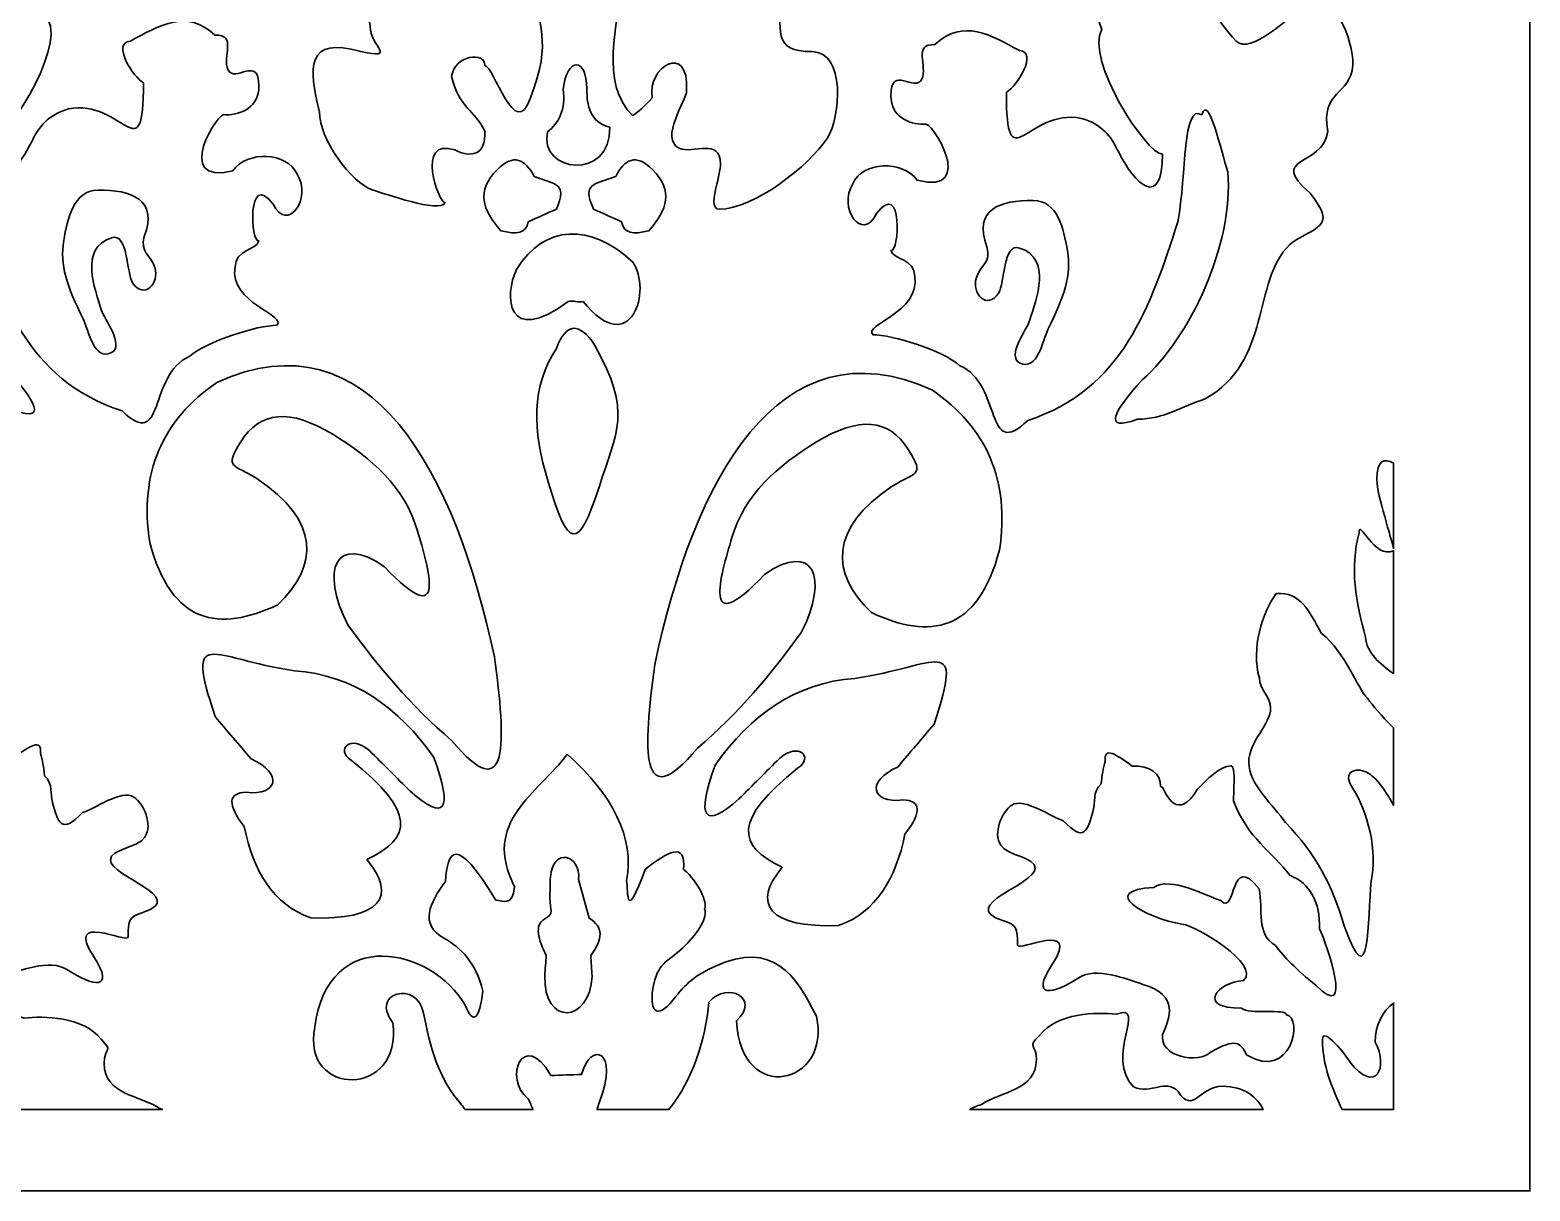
# Model space of a CAD drawing. Header units: centimetres. Extents: x 14.4 to 27, y -9 to -1.5.
# Drawn here: x 23.296 to 27, y -9 to -6.135 of the extents above; entities that cross this region are included whole.
import ezdxf

# ---------------------------------------------------------------- set-up
doc = ezdxf.new("R2010")
doc.units = ezdxf.units.CM
doc.header["$MEASUREMENT"] = 0
doc.layers.add('layer 1', color=7, linetype='Continuous')

msp = doc.modelspace()

# ---------------------------------------------------------------- linework, layer by layer
at = {"layer": 'layer 1', "color": 250, "lineweight": 30}
for points, knots in [([(14.66247, -9.00021), (14.66247, -9.00021), (14.39842, -9.00021), (14.39842, -9.00021), (14.39842, -9.00021), (14.39842, -9.00021), (14.39842, -1.48079), (14.39842, -1.48079), (14.39842, -1.48079), (14.39842, -1.48079), (26.99977, -1.48079), (26.99977, -1.48079), (26.99977, -1.48079), (26.99977, -1.48079), (26.99977, -9.00021), (26.99977, -9.00021), (26.99977, -9.00021), (26.99977, -9.00021), (14.66247, -9.00021), (14.66247, -9.00021)], [0, 0, 0, 0, 0.1666667, 0.1666667, 0.1666667, 0.1666667, 0.3333333, 0.3333333, 0.3333333, 0.3333333, 0.5, 0.5, 0.5, 0.5, 0.6666667, 0.6666667, 0.6666667, 0.6666667, 1, 1, 1, 1]), ([(24.75655, -6.02232), (24.7484, -6.11698), (24.70111, -6.26548), (24.7836, -6.34553), (24.7836, -6.34553), (24.79752, -6.33829), (24.8146, -6.32116), (24.83194, -6.30196), (24.83194, -6.30196), (24.8191, -6.22477), (24.9234, -6.16351), (24.91722, -6.28385), (24.91722, -6.28385), (24.91722, -6.30875), (24.84911, -6.40154), (24.89864, -6.42644), (24.89864, -6.42644), (24.93269, -6.442), (25.00079, -6.39956), (25.00079, -6.4649), (25.00079, -6.4649), (25.00079, -6.49914), (24.96674, -6.57693), (24.9977, -6.57693), (24.9977, -6.57693), (25.08437, -6.57693), (25.22057, -6.46802), (25.26391, -6.40267), (25.26391, -6.40267), (25.29796, -6.34977), (25.31035, -6.18795), (25.22676, -6.18795), (25.22676, -6.18795), (25.12771, -6.18795), (25.14937, -6.13504), (25.14937, -6.03857), (25.14937, -6.03857), (25.14937, -5.98567), (25.09056, -6.02613), (25.0689, -6.04169), (25.0689, -6.04169), (24.9915, -6.09459), (24.97293, -5.97634), (24.95127, -5.90787), (24.95127, -5.90787), (24.93578, -5.8612), (24.82745, -5.99812), (24.77791, -5.89854), (24.77791, -5.89854), (24.74696, -5.83319), (24.71601, -5.80518), (24.66648, -5.75539), (24.66648, -5.75539), (24.61694, -5.7056), (24.54265, -5.84252), (24.52717, -5.87364), (24.52717, -5.87364), (24.49622, -5.93899), (24.46836, -5.95766), (24.39716, -5.91099), (24.39716, -5.91099), (24.34764, -5.87987), (24.27335, -5.97011), (24.27335, -6.01057), (24.27335, -6.01057), (24.2388, -6.10077), (24.09401, -5.8684), (24.13547, -6.12571), (24.13547, -6.12571), (24.13547, -6.1755), (24.20524, -6.20662), (24.11238, -6.18795), (24.11238, -6.18795), (23.97748, -6.14862), (23.98321, -6.2269), (24.01022, -6.33732), (24.01022, -6.33732), (24.01022, -6.40267), (24.08761, -6.51158), (24.14333, -6.53025), (24.14333, -6.53025), (24.16809, -6.53648), (24.30825, -6.58856), (24.32064, -6.56055), (24.32064, -6.56055), (24.30561, -6.56517), (24.24514, -6.39735), (24.34454, -6.43067), (24.34454, -6.43067), (24.38107, -6.44936), (24.42351, -6.44653), (24.41853, -6.3843), (24.41853, -6.3843), (24.39376, -6.3314), (24.35525, -6.32742), (24.33668, -6.24962), (24.33668, -6.24962), (24.34321, -6.19491), (24.42149, -6.18803), (24.41884, -6.22218), (24.41884, -6.22218), (24.4405, -6.22218), (24.49425, -6.41369), (24.53139, -6.30166), (24.53139, -6.30166), (24.58752, -6.15955), (24.54819, -6.12109), (24.53956, -6.02301), (24.53956, -6.02301), (24.53956, -5.89231), (24.75655, -5.94919), (24.75655, -6.02232)], [0, 0, 0, 0, 0.0344828, 0.0344828, 0.0344828, 0.0344828, 0.0689655, 0.0689655, 0.0689655, 0.0689655, 0.1034483, 0.1034483, 0.1034483, 0.1034483, 0.137931, 0.137931, 0.137931, 0.137931, 0.1724138, 0.1724138, 0.1724138, 0.1724138, 0.2068966, 0.2068966, 0.2068966, 0.2068966, 0.2413793, 0.2413793, 0.2413793, 0.2413793, 0.2758621, 0.2758621, 0.2758621, 0.2758621, 0.3103448, 0.3103448, 0.3103448, 0.3103448, 0.3448276, 0.3448276, 0.3448276, 0.3448276, 0.3793103, 0.3793103, 0.3793103, 0.3793103, 0.4137931, 0.4137931, 0.4137931, 0.4137931, 0.4482759, 0.4482759, 0.4482759, 0.4482759, 0.4827586, 0.4827586, 0.4827586, 0.4827586, 0.5172414, 0.5172414, 0.5172414, 0.5172414, 0.5517241, 0.5517241, 0.5517241, 0.5517241, 0.5862069, 0.5862069, 0.5862069, 0.5862069, 0.6206897, 0.6206897, 0.6206897, 0.6206897, 0.6551724, 0.6551724, 0.6551724, 0.6551724, 0.6896552, 0.6896552, 0.6896552, 0.6896552, 0.7241379, 0.7241379, 0.7241379, 0.7241379, 0.7586207, 0.7586207, 0.7586207, 0.7586207, 0.7931034, 0.7931034, 0.7931034, 0.7931034, 0.8275862, 0.8275862, 0.8275862, 0.8275862, 0.862069, 0.862069, 0.862069, 0.862069, 0.8965517, 0.8965517, 0.8965517, 0.8965517, 0.9310345, 0.9310345, 0.9310345, 0.9310345, 1, 1, 1, 1]), ([(23.21712, -5.86264), (23.22299, -5.88318), (23.23182, -5.95363), (23.21712, -5.9683), (23.21712, -5.9683), (23.19066, -5.99472), (23.17008, -5.93014), (23.14361, -5.95656), (23.14361, -5.95656), (23.09952, -6.00059), (23.05836, -6.08864), (23.00838, -6.13854), (23.00838, -6.13854), (22.9731, -6.17376), (22.87902, -6.07984), (22.84374, -6.05635), (22.84374, -6.05635), (22.76436, -6.00352), (22.72026, -6.1356), (22.72026, -6.19724), (22.72026, -6.19724), (22.72653, -6.27525), (22.80082, -6.25809), (22.782, -6.3616), (22.782, -6.3616), (22.79587, -6.4526), (22.93328, -6.4203), (22.8261, -6.51423), (22.8261, -6.51423), (22.75358, -6.60267), (22.81859, -6.59556), (22.87608, -6.64044), (22.87608, -6.64044), (22.97016, -6.73436), (22.92018, -6.92808), (23.08482, -7.022), (23.08482, -7.022), (23.14361, -7.03961), (23.18477, -7.0719), (23.2524, -7.0719), (23.2524, -7.0719), (23.34109, -7.10541), (23.30937, -7.0502), (23.24028, -6.97442), (23.24028, -6.97442), (23.12312, -6.87212), (23.01384, -6.64031), (23.02896, -6.4614), (23.02896, -6.4614), (23.0466, -6.40857), (23.076, -6.26768), (23.09363, -6.32051), (23.09363, -6.32051), (23.1415, -6.29109), (23.13072, -6.46623), (23.15244, -6.58467), (23.15244, -6.58467), (23.22006, -6.79306), (23.28767, -6.99852), (23.52288, -7.07483), (23.52288, -7.07483), (23.62992, -7.17724), (23.58605, -6.98505), (23.69045, -6.93982), (23.69045, -6.93982), (23.73087, -6.90286), (23.85874, -6.86322), (23.90508, -6.8635), (23.90508, -6.8635), (23.9322, -6.83915), (23.78659, -6.80793), (23.80218, -6.71969), (23.80218, -6.71969), (23.80218, -6.67566), (23.85509, -6.67859), (23.86097, -6.65511), (23.86097, -6.65511), (23.84014, -6.66343), (23.83083, -6.47754), (23.89625, -6.56412), (23.89625, -6.56412), (23.93154, -6.6375), (23.99328, -6.54945), (23.95506, -6.49075), (23.95506, -6.49075), (23.93154, -6.43513), (23.83157, -6.43177), (23.79629, -6.48194), (23.79629, -6.48194), (23.64474, -6.52142), (23.76216, -6.32752), (23.77866, -6.34399), (23.77866, -6.34399), (23.81981, -6.34399), (23.86097, -6.32345), (23.86097, -6.27355), (23.86097, -6.27355), (23.86097, -6.1943), (23.80218, -6.26768), (23.78453, -6.23246), (23.78453, -6.23246), (23.76983, -6.20017), (23.80805, -6.14441), (23.75219, -6.14734), (23.75219, -6.14734), (23.68262, -6.08087), (23.61303, -6.12469), (23.54346, -6.16202), (23.54346, -6.16202), (23.497, -6.16613), (23.54973, -6.25085), (23.5758, -6.26475), (23.5758, -6.26475), (23.5758, -6.49102), (23.52581, -6.30276), (23.39058, -6.32932), (23.39058, -6.32932), (23.3406, -6.34399), (23.31708, -6.37335), (23.29944, -6.4115), (23.29944, -6.4115), (23.25828, -6.49368), (23.19066, -6.55532), (23.19066, -6.41737), (23.19066, -6.41737), (23.22892, -6.41911), (23.38182, -6.18578), (23.3406, -6.10919), (23.3406, -6.10919), (23.36896, -6.04997), (23.35905, -5.87333), (23.21712, -5.86264)], [0, 0, 0, 0, 0.0294118, 0.0294118, 0.0294118, 0.0294118, 0.0588235, 0.0588235, 0.0588235, 0.0588235, 0.0882353, 0.0882353, 0.0882353, 0.0882353, 0.1176471, 0.1176471, 0.1176471, 0.1176471, 0.1470588, 0.1470588, 0.1470588, 0.1470588, 0.1764706, 0.1764706, 0.1764706, 0.1764706, 0.2058824, 0.2058824, 0.2058824, 0.2058824, 0.2352941, 0.2352941, 0.2352941, 0.2352941, 0.2647059, 0.2647059, 0.2647059, 0.2647059, 0.2941176, 0.2941176, 0.2941176, 0.2941176, 0.3235294, 0.3235294, 0.3235294, 0.3235294, 0.3529412, 0.3529412, 0.3529412, 0.3529412, 0.3823529, 0.3823529, 0.3823529, 0.3823529, 0.4117647, 0.4117647, 0.4117647, 0.4117647, 0.4411765, 0.4411765, 0.4411765, 0.4411765, 0.4705882, 0.4705882, 0.4705882, 0.4705882, 0.5, 0.5, 0.5, 0.5, 0.5294118, 0.5294118, 0.5294118, 0.5294118, 0.5588235, 0.5588235, 0.5588235, 0.5588235, 0.5882353, 0.5882353, 0.5882353, 0.5882353, 0.6176471, 0.6176471, 0.6176471, 0.6176471, 0.6470588, 0.6470588, 0.6470588, 0.6470588, 0.6764706, 0.6764706, 0.6764706, 0.6764706, 0.7058824, 0.7058824, 0.7058824, 0.7058824, 0.7352941, 0.7352941, 0.7352941, 0.7352941, 0.7647059, 0.7647059, 0.7647059, 0.7647059, 0.7941176, 0.7941176, 0.7941176, 0.7941176, 0.8235294, 0.8235294, 0.8235294, 0.8235294, 0.8529412, 0.8529412, 0.8529412, 0.8529412, 0.8823529, 0.8823529, 0.8823529, 0.8823529, 0.9117647, 0.9117647, 0.9117647, 0.9117647, 0.9411765, 0.9411765, 0.9411765, 0.9411765, 1, 1, 1, 1]), ([(26.06553, -5.88597), (26.05965, -5.90651), (26.05083, -5.97696), (26.06553, -5.99163), (26.06553, -5.99163), (26.09199, -6.01805), (26.11257, -5.95347), (26.13903, -5.97989), (26.13903, -5.97989), (26.18313, -6.02392), (26.22428, -6.11197), (26.27427, -6.16187), (26.27427, -6.16187), (26.30955, -6.19709), (26.40363, -6.10316), (26.4389, -6.07968), (26.4389, -6.07968), (26.51828, -6.02685), (26.56239, -6.15893), (26.56239, -6.22057), (26.56239, -6.22057), (26.55612, -6.29858), (26.48183, -6.28142), (26.50065, -6.38493), (26.50065, -6.38493), (26.48677, -6.47593), (26.34937, -6.44363), (26.45654, -6.53756), (26.45654, -6.53756), (26.52906, -6.626), (26.46406, -6.61889), (26.40657, -6.66377), (26.40657, -6.66377), (26.31248, -6.75769), (26.36247, -6.95141), (26.19782, -7.04533), (26.19782, -7.04533), (26.13903, -7.06294), (26.09787, -7.09523), (26.03025, -7.09523), (26.03025, -7.09523), (25.94155, -7.12873), (25.97328, -7.07353), (26.04236, -6.99775), (26.04236, -6.99775), (26.15952, -6.89544), (26.2688, -6.66364), (26.25369, -6.48473), (26.25369, -6.48473), (26.23605, -6.43189), (26.20665, -6.29101), (26.18901, -6.34384), (26.18901, -6.34384), (26.14114, -6.31442), (26.15193, -6.48956), (26.13021, -6.608), (26.13021, -6.608), (26.06259, -6.81639), (25.99497, -7.02185), (25.75977, -7.09816), (25.75977, -7.09816), (25.65273, -7.20056), (25.6966, -7.00838), (25.59219, -6.96314), (25.59219, -6.96314), (25.55178, -6.92619), (25.4239, -6.88654), (25.37757, -6.88683), (25.37757, -6.88683), (25.35045, -6.86248), (25.49606, -6.83126), (25.48047, -6.74301), (25.48047, -6.74301), (25.48047, -6.69899), (25.42755, -6.70192), (25.42167, -6.67844), (25.42167, -6.67844), (25.44251, -6.68676), (25.45182, -6.50087), (25.38639, -6.58745), (25.38639, -6.58745), (25.35111, -6.66083), (25.28937, -6.57278), (25.32759, -6.51408), (25.32759, -6.51408), (25.35111, -6.45846), (25.45108, -6.4551), (25.48635, -6.50527), (25.48635, -6.50527), (25.6379, -6.54475), (25.52049, -6.35085), (25.50399, -6.36732), (25.50399, -6.36732), (25.46283, -6.36732), (25.42167, -6.34678), (25.42167, -6.29688), (25.42167, -6.29688), (25.42167, -6.21763), (25.48047, -6.29101), (25.49811, -6.25579), (25.49811, -6.25579), (25.51281, -6.2235), (25.47459, -6.16774), (25.53045, -6.17067), (25.53045, -6.17067), (25.60003, -6.10419), (25.66961, -6.14802), (25.73919, -6.18535), (25.73919, -6.18535), (25.78565, -6.18946), (25.73292, -6.27418), (25.70685, -6.28808), (25.70685, -6.28808), (25.70685, -6.51435), (25.75683, -6.32609), (25.89207, -6.35265), (25.89207, -6.35265), (25.94205, -6.36732), (25.96557, -6.39667), (25.98321, -6.43483), (25.98321, -6.43483), (26.02437, -6.51701), (26.09199, -6.57865), (26.09199, -6.4407), (26.09199, -6.4407), (26.05373, -6.44244), (25.90083, -6.20911), (25.94205, -6.13252), (25.94205, -6.13252), (25.91369, -6.0733), (25.92359, -5.89666), (26.06553, -5.88597)], [0, 0, 0, 0, 0.0294118, 0.0294118, 0.0294118, 0.0294118, 0.0588235, 0.0588235, 0.0588235, 0.0588235, 0.0882353, 0.0882353, 0.0882353, 0.0882353, 0.1176471, 0.1176471, 0.1176471, 0.1176471, 0.1470588, 0.1470588, 0.1470588, 0.1470588, 0.1764706, 0.1764706, 0.1764706, 0.1764706, 0.2058824, 0.2058824, 0.2058824, 0.2058824, 0.2352941, 0.2352941, 0.2352941, 0.2352941, 0.2647059, 0.2647059, 0.2647059, 0.2647059, 0.2941176, 0.2941176, 0.2941176, 0.2941176, 0.3235294, 0.3235294, 0.3235294, 0.3235294, 0.3529412, 0.3529412, 0.3529412, 0.3529412, 0.3823529, 0.3823529, 0.3823529, 0.3823529, 0.4117647, 0.4117647, 0.4117647, 0.4117647, 0.4411765, 0.4411765, 0.4411765, 0.4411765, 0.4705882, 0.4705882, 0.4705882, 0.4705882, 0.5, 0.5, 0.5, 0.5, 0.5294118, 0.5294118, 0.5294118, 0.5294118, 0.5588235, 0.5588235, 0.5588235, 0.5588235, 0.5882353, 0.5882353, 0.5882353, 0.5882353, 0.6176471, 0.6176471, 0.6176471, 0.6176471, 0.6470588, 0.6470588, 0.6470588, 0.6470588, 0.6764706, 0.6764706, 0.6764706, 0.6764706, 0.7058824, 0.7058824, 0.7058824, 0.7058824, 0.7352941, 0.7352941, 0.7352941, 0.7352941, 0.7647059, 0.7647059, 0.7647059, 0.7647059, 0.7941176, 0.7941176, 0.7941176, 0.7941176, 0.8235294, 0.8235294, 0.8235294, 0.8235294, 0.8529412, 0.8529412, 0.8529412, 0.8529412, 0.8823529, 0.8823529, 0.8823529, 0.8823529, 0.9117647, 0.9117647, 0.9117647, 0.9117647, 0.9411765, 0.9411765, 0.9411765, 0.9411765, 1, 1, 1, 1]), ([(24.67062, -6.27903), (24.67116, -6.32196), (24.67781, -6.36119), (24.7273, -6.37461), (24.7273, -6.37461), (24.73155, -6.50766), (24.5508, -6.48706), (24.57373, -6.38563), (24.57373, -6.38563), (24.60025, -6.36603), (24.61975, -6.32988), (24.61212, -6.28087), (24.61212, -6.28087), (24.62248, -6.19877), (24.67063, -6.20306), (24.67062, -6.27903)], [0, 0, 0, 0, 0.2, 0.2, 0.2, 0.2, 0.4, 0.4, 0.4, 0.4, 0.6, 0.6, 0.6, 0.6, 1, 1, 1, 1]), ([(24.5406, -6.49591), (24.51867, -6.45394), (24.49064, -6.43801), (24.44919, -6.47937), (24.44919, -6.47937), (24.39739, -6.53205), (24.41262, -6.57738), (24.45834, -6.63007), (24.45834, -6.63007), (24.49795, -6.63987), (24.5205, -6.63742), (24.52598, -6.60802), (24.52598, -6.60802), (24.54914, -6.5976), (24.57229, -6.58719), (24.59545, -6.57678), (24.59545, -6.57678), (24.60645, -6.54942), (24.62087, -6.52112), (24.57716, -6.50877), (24.57716, -6.50877), (24.57716, -6.50877), (24.54426, -6.49775), (24.5406, -6.49591)], [0, 0, 0, 0, 0.1428571, 0.1428571, 0.1428571, 0.1428571, 0.2857143, 0.2857143, 0.2857143, 0.2857143, 0.4285714, 0.4285714, 0.4285714, 0.4285714, 0.5714286, 0.5714286, 0.5714286, 0.5714286, 0.7142857, 0.7142857, 0.7142857, 0.7142857, 1, 1, 1, 1]), ([(24.74193, -6.49591), (24.76386, -6.45394), (24.79188, -6.43801), (24.83334, -6.47937), (24.83334, -6.47937), (24.88514, -6.53205), (24.86991, -6.57738), (24.82419, -6.63007), (24.82419, -6.63007), (24.78458, -6.63987), (24.76203, -6.63742), (24.75655, -6.60802), (24.75655, -6.60802), (24.73339, -6.5976), (24.71024, -6.58719), (24.68708, -6.57678), (24.68708, -6.57678), (24.67608, -6.54942), (24.66166, -6.52112), (24.70536, -6.50877), (24.70536, -6.50877), (24.70536, -6.50877), (24.73827, -6.49775), (24.74193, -6.49591)], [0, 0, 0, 0, 0.1428571, 0.1428571, 0.1428571, 0.1428571, 0.2857143, 0.2857143, 0.2857143, 0.2857143, 0.4285714, 0.4285714, 0.4285714, 0.4285714, 0.5714286, 0.5714286, 0.5714286, 0.5714286, 0.7142857, 0.7142857, 0.7142857, 0.7142857, 1, 1, 1, 1]), ([(23.37907, -6.65431), (23.36883, -6.71426), (23.38649, -6.76666), (23.42677, -6.84709), (23.42677, -6.84709), (23.44051, -6.87607), (23.45273, -6.95231), (23.49703, -6.93096), (23.49703, -6.93096), (23.53063, -6.91419), (23.47717, -6.84404), (23.47259, -6.82727), (23.47259, -6.82727), (23.45579, -6.7739), (23.41608, -6.67326), (23.49703, -6.64734), (23.49703, -6.64734), (23.53827, -6.63362), (23.53368, -6.73426), (23.54896, -6.75866), (23.54896, -6.75866), (23.57797, -6.80135), (23.61616, -6.76018), (23.60395, -6.72053), (23.60395, -6.72053), (23.59478, -6.69004), (23.56576, -6.68241), (23.57797, -6.64429), (23.57797, -6.64429), (23.61258, -6.55114), (23.54446, -6.52917), (23.4635, -6.5299), (23.4635, -6.5299), (23.40319, -6.53043), (23.38841, -6.59963), (23.37907, -6.65431)], [0, 0, 0, 0, 0.1, 0.1, 0.1, 0.1, 0.2, 0.2, 0.2, 0.2, 0.3, 0.3, 0.3, 0.3, 0.4, 0.4, 0.4, 0.4, 0.5, 0.5, 0.5, 0.5, 0.6, 0.6, 0.6, 0.6, 0.7, 0.7, 0.7, 0.7, 0.8, 0.8, 0.8, 0.8, 1, 1, 1, 1]), ([(25.85745, -6.67964), (25.8677, -6.73959), (25.85004, -6.79199), (25.80976, -6.87242), (25.80976, -6.87242), (25.79601, -6.90139), (25.78379, -6.97763), (25.7395, -6.95629), (25.7395, -6.95629), (25.70589, -6.93951), (25.75935, -6.86937), (25.76394, -6.8526), (25.76394, -6.8526), (25.78073, -6.79923), (25.82045, -6.69859), (25.7395, -6.67267), (25.7395, -6.67267), (25.69826, -6.65895), (25.70284, -6.75959), (25.68756, -6.78398), (25.68756, -6.78398), (25.65855, -6.82668), (25.62036, -6.78551), (25.63258, -6.74586), (25.63258, -6.74586), (25.64174, -6.71536), (25.67077, -6.70774), (25.65855, -6.66962), (25.65855, -6.66962), (25.62394, -6.57647), (25.69206, -6.5545), (25.77302, -6.55523), (25.77302, -6.55523), (25.83333, -6.55576), (25.84811, -6.62496), (25.85745, -6.67964)], [0, 0, 0, 0, 0.1, 0.1, 0.1, 0.1, 0.2, 0.2, 0.2, 0.2, 0.3, 0.3, 0.3, 0.3, 0.4, 0.4, 0.4, 0.4, 0.5, 0.5, 0.5, 0.5, 0.6, 0.6, 0.6, 0.6, 0.7, 0.7, 0.7, 0.7, 0.8, 0.8, 0.8, 0.8, 1, 1, 1, 1]), ([(24.62492, -6.80468), (24.47054, -6.91839), (24.46708, -6.78891), (24.49694, -6.72565), (24.49694, -6.72565), (24.56708, -6.61339), (24.67904, -6.61086), (24.78398, -6.70727), (24.78398, -6.70727), (24.83243, -6.77501), (24.78058, -6.95081), (24.66148, -6.80468), (24.66148, -6.80468), (24.65112, -6.80774), (24.63527, -6.80162), (24.62492, -6.80468)], [0, 0, 0, 0, 0.2, 0.2, 0.2, 0.2, 0.4, 0.4, 0.4, 0.4, 0.6, 0.6, 0.6, 0.6, 1, 1, 1, 1]), ([(24.44235, -7.68144), (24.3468, -7.23014), (24.13872, -6.83061), (23.75692, -7.00467), (23.75692, -7.00467), (23.6226, -7.09679), (23.56484, -7.22713), (23.5912, -7.39945), (23.5912, -7.39945), (23.64581, -7.60315), (23.76256, -7.62069), (23.90756, -7.55361), (23.90756, -7.55361), (24.00862, -7.45637), (24.01236, -7.34577), (23.85585, -7.24188), (23.85585, -7.24188), (23.80042, -7.20508), (23.77298, -7.21963), (23.81624, -7.15098), (23.81624, -7.15098), (23.86428, -7.07475), (23.93747, -7.06845), (24.04314, -7.1325), (24.04314, -7.1325), (24.13984, -7.19153), (24.22055, -7.26216), (24.25192, -7.36862), (24.25192, -7.36862), (24.27962, -7.46265), (24.32935, -7.62531), (24.17119, -7.45961), (24.17119, -7.45961), (24.05131, -7.37567), (24.01062, -7.46578), (24.08061, -7.60288), (24.08061, -7.60288), (24.15391, -7.70408), (24.23742, -7.80366), (24.3369, -7.88824), (24.3369, -7.88824), (24.47918, -8.05836), (24.47148, -7.89381), (24.44235, -7.68144)], [0, 0, 0, 0, 0.0833333, 0.0833333, 0.0833333, 0.0833333, 0.1666667, 0.1666667, 0.1666667, 0.1666667, 0.25, 0.25, 0.25, 0.25, 0.3333333, 0.3333333, 0.3333333, 0.3333333, 0.4166667, 0.4166667, 0.4166667, 0.4166667, 0.5, 0.5, 0.5, 0.5, 0.5833333, 0.5833333, 0.5833333, 0.5833333, 0.6666667, 0.6666667, 0.6666667, 0.6666667, 0.75, 0.75, 0.75, 0.75, 0.8333333, 0.8333333, 0.8333333, 0.8333333, 1, 1, 1, 1]), ([(24.83851, -7.70043), (24.93407, -7.24913), (25.14213, -6.8496), (25.52394, -7.02366), (25.52394, -7.02366), (25.65827, -7.11578), (25.71601, -7.24612), (25.68965, -7.41844), (25.68965, -7.41844), (25.63506, -7.62214), (25.5183, -7.63968), (25.37329, -7.5726), (25.37329, -7.5726), (25.27224, -7.47536), (25.26849, -7.36475), (25.42501, -7.26087), (25.42501, -7.26087), (25.48044, -7.22407), (25.50787, -7.23862), (25.46462, -7.16997), (25.46462, -7.16997), (25.41658, -7.09374), (25.34339, -7.08744), (25.23771, -7.15149), (25.23771, -7.15149), (25.14102, -7.21052), (25.06031, -7.28115), (25.02894, -7.3876), (25.02894, -7.3876), (25.00124, -7.48164), (24.95151, -7.6443), (25.10967, -7.4786), (25.10967, -7.4786), (25.22955, -7.39466), (25.27025, -7.48477), (25.20025, -7.62187), (25.20025, -7.62187), (25.12694, -7.72307), (25.04344, -7.82265), (24.94395, -7.90723), (24.94395, -7.90723), (24.80168, -8.07735), (24.80938, -7.9128), (24.83851, -7.70043)], [0, 0, 0, 0, 0.0833333, 0.0833333, 0.0833333, 0.0833333, 0.1666667, 0.1666667, 0.1666667, 0.1666667, 0.25, 0.25, 0.25, 0.25, 0.3333333, 0.3333333, 0.3333333, 0.3333333, 0.4166667, 0.4166667, 0.4166667, 0.4166667, 0.5, 0.5, 0.5, 0.5, 0.5833333, 0.5833333, 0.5833333, 0.5833333, 0.6666667, 0.6666667, 0.6666667, 0.6666667, 0.75, 0.75, 0.75, 0.75, 0.8333333, 0.8333333, 0.8333333, 0.8333333, 1, 1, 1, 1]), ([(24.59567, -6.92047), (24.62004, -6.85676), (24.65173, -6.85431), (24.69073, -6.91311), (24.69073, -6.91311), (24.78297, -7.07863), (24.74459, -7.12636), (24.70186, -7.26031), (24.70186, -7.26031), (24.64975, -7.42365), (24.62317, -7.41595), (24.57555, -7.24945), (24.57555, -7.24945), (24.53427, -7.12371), (24.53458, -7.0119), (24.59567, -6.92047)], [0, 0, 0, 0, 0.2, 0.2, 0.2, 0.2, 0.4, 0.4, 0.4, 0.4, 0.6, 0.6, 0.6, 0.6, 1, 1, 1, 1]), ([(26.66272, -7.4156), (26.65925, -7.39274), (26.62169, -7.28223), (26.62169, -7.24509), (26.62169, -7.24509), (26.62169, -7.19338), (26.63962, -7.1912), (26.66272, -7.20389), (26.66272, -7.20389), (26.66272, -7.20389), (26.66272, -7.4156), (26.66272, -7.4156)], [0, 0, 0, 0, 0.25, 0.25, 0.25, 0.25, 0.5, 0.5, 0.5, 0.5, 1, 1, 1, 1]), ([(26.66272, -7.72288), (26.62807, -7.69926), (26.59635, -7.6717), (26.59359, -7.63293), (26.59359, -7.63293), (26.57053, -7.54732), (26.55346, -7.4617), (26.57827, -7.37608), (26.57827, -7.37608), (26.57571, -7.33756), (26.61659, -7.44286), (26.66258, -7.41975), (26.66258, -7.41975), (26.66263, -7.41972), (26.66268, -7.41966), (26.66272, -7.4196), (26.66272, -7.4196), (26.66272, -7.4196), (26.66272, -7.72288), (26.66272, -7.72288)], [0, 0, 0, 0, 0.1666667, 0.1666667, 0.1666667, 0.1666667, 0.3333333, 0.3333333, 0.3333333, 0.3333333, 0.5, 0.5, 0.5, 0.5, 0.6666667, 0.6666667, 0.6666667, 0.6666667, 1, 1, 1, 1]), ([(26.37332, -7.52562), (26.33819, -7.57134), (26.3108, -7.66152), (26.3314, -7.73457), (26.3314, -7.73457), (26.3314, -7.76091), (26.35934, -7.78023), (26.35934, -7.80832), (26.35934, -7.80832), (26.35934, -7.84871), (26.3052, -7.89085), (26.3052, -7.94177), (26.3052, -7.94177), (26.3052, -7.99796), (26.36808, -8.04888), (26.39602, -8.09102), (26.39602, -8.09102), (26.47091, -8.16824), (26.51136, -8.24551), (26.541, -8.34563), (26.541, -8.34563), (26.60573, -8.52929), (26.59867, -8.329), (26.60737, -8.235), (26.60737, -8.235), (26.62483, -8.16477), (26.59864, -8.06117), (26.56195, -8.00674), (26.56195, -8.00674), (26.5375, -7.96986), (26.56021, -7.95406), (26.59165, -7.9646), (26.59165, -7.9646), (26.61511, -7.97218), (26.64099, -8.00806), (26.66272, -8.048), (26.66272, -8.048), (26.66272, -8.048), (26.66272, -7.85728), (26.66272, -7.85728), (26.66272, -7.85728), (26.63438, -7.82831), (26.61038, -7.80185), (26.59864, -7.78374), (26.59864, -7.78374), (26.57231, -7.75947), (26.54582, -7.67212), (26.4851, -7.62396), (26.4851, -7.62396), (26.45338, -7.56891), (26.43358, -7.52031), (26.37332, -7.52562)], [0, 0, 0, 0, 0.0714286, 0.0714286, 0.0714286, 0.0714286, 0.1428571, 0.1428571, 0.1428571, 0.1428571, 0.2142857, 0.2142857, 0.2142857, 0.2142857, 0.2857143, 0.2857143, 0.2857143, 0.2857143, 0.3571429, 0.3571429, 0.3571429, 0.3571429, 0.4285714, 0.4285714, 0.4285714, 0.4285714, 0.5, 0.5, 0.5, 0.5, 0.5714286, 0.5714286, 0.5714286, 0.5714286, 0.6428571, 0.6428571, 0.6428571, 0.6428571, 0.7142857, 0.7142857, 0.7142857, 0.7142857, 0.7857143, 0.7857143, 0.7857143, 0.7857143, 0.8571429, 0.8571429, 0.8571429, 0.8571429, 1, 1, 1, 1]), ([(23.94852, -7.71618), (23.74115, -7.68498), (23.67757, -7.60218), (23.75268, -7.82871), (23.75268, -7.82871), (23.78228, -7.86433), (23.81187, -7.89826), (23.84146, -7.93389), (23.84146, -7.93389), (23.92169, -7.96898), (23.90821, -8.02588), (23.82971, -8.016), (23.82971, -8.016), (23.78431, -8.01741), (23.78257, -8.04565), (23.82449, -8.10072), (23.82449, -8.10072), (23.84736, -8.21083), (23.89558, -8.29322), (23.98899, -8.3262), (23.98899, -8.3262), (24.1612, -8.33221), (24.20394, -8.2734), (24.1276, -8.18217), (24.1276, -8.18217), (24.24034, -8.12942), (24.24885, -8.06431), (24.08952, -7.9378), (24.08952, -7.9378), (24.04783, -7.90946), (24.0878, -7.87279), (24.1339, -7.91304), (24.1339, -7.91304), (24.16741, -7.94649), (24.20091, -7.97994), (24.23442, -8.01339), (24.23442, -8.01339), (24.32119, -8.08954), (24.34076, -8.06173), (24.29318, -7.92998), (24.29318, -7.92998), (24.20603, -7.80716), (24.09477, -7.72625), (23.94852, -7.71618)], [0, 0, 0, 0, 0.0833333, 0.0833333, 0.0833333, 0.0833333, 0.1666667, 0.1666667, 0.1666667, 0.1666667, 0.25, 0.25, 0.25, 0.25, 0.3333333, 0.3333333, 0.3333333, 0.3333333, 0.4166667, 0.4166667, 0.4166667, 0.4166667, 0.5, 0.5, 0.5, 0.5, 0.5833333, 0.5833333, 0.5833333, 0.5833333, 0.6666667, 0.6666667, 0.6666667, 0.6666667, 0.75, 0.75, 0.75, 0.75, 0.8333333, 0.8333333, 0.8333333, 0.8333333, 1, 1, 1, 1]), ([(25.33234, -7.73517), (25.53971, -7.70397), (25.60329, -7.62117), (25.52817, -7.84769), (25.52817, -7.84769), (25.49858, -7.88332), (25.46899, -7.91725), (25.43939, -7.95288), (25.43939, -7.95288), (25.35917, -7.98797), (25.37264, -8.04486), (25.45115, -8.03499), (25.45115, -8.03499), (25.49655, -8.0364), (25.49829, -8.06463), (25.45637, -8.11971), (25.45637, -8.11971), (25.4335, -8.22982), (25.38528, -8.3122), (25.29187, -8.34519), (25.29187, -8.34519), (25.11965, -8.3512), (25.07692, -8.29239), (25.15326, -8.20116), (25.15326, -8.20116), (25.04052, -8.14841), (25.03202, -8.0833), (25.19135, -7.95679), (25.19135, -7.95679), (25.23303, -7.92845), (25.19307, -7.89178), (25.14696, -7.93203), (25.14696, -7.93203), (25.11346, -7.96548), (25.07994, -7.99893), (25.04643, -8.03238), (25.04643, -8.03238), (24.95968, -8.10853), (24.94009, -8.08072), (24.98769, -7.94897), (24.98769, -7.94897), (25.07483, -7.82615), (25.18609, -7.74524), (25.33234, -7.73517)], [0, 0, 0, 0, 0.0833333, 0.0833333, 0.0833333, 0.0833333, 0.1666667, 0.1666667, 0.1666667, 0.1666667, 0.25, 0.25, 0.25, 0.25, 0.3333333, 0.3333333, 0.3333333, 0.3333333, 0.4166667, 0.4166667, 0.4166667, 0.4166667, 0.5, 0.5, 0.5, 0.5, 0.5833333, 0.5833333, 0.5833333, 0.5833333, 0.6666667, 0.6666667, 0.6666667, 0.6666667, 0.75, 0.75, 0.75, 0.75, 0.8333333, 0.8333333, 0.8333333, 0.8333333, 1, 1, 1, 1]), ([(23.09422, -7.98944), (23.14218, -8.06733), (23.17063, -8.004), (23.17967, -7.98396), (23.17967, -7.98396), (23.18142, -7.98309), (23.18508, -7.98321), (23.18503, -7.98113), (23.18503, -7.98113), (23.18441, -7.94987), (23.20992, -7.92959), (23.25496, -7.93161), (23.25496, -7.93161), (23.29366, -7.90249), (23.32602, -7.88116), (23.32148, -7.91999), (23.32148, -7.91999), (23.3266, -7.93551), (23.32937, -7.95491), (23.33143, -7.97513), (23.33143, -7.97513), (23.35416, -7.99661), (23.345, -8.02039), (23.35098, -8.04112), (23.35098, -8.04112), (23.36513, -8.09021), (23.37204, -8.12222), (23.4251, -8.06621), (23.4251, -8.06621), (23.45237, -8.0589), (23.52146, -8.00772), (23.55237, -8.02783), (23.55237, -8.02783), (23.576, -8.04427), (23.59963, -8.09545), (23.57963, -8.12652), (23.57963, -8.12652), (23.56146, -8.15394), (23.49419, -8.15576), (23.49419, -8.18318), (23.49419, -8.18318), (23.49419, -8.22521), (23.68872, -8.27456), (23.57419, -8.31294), (23.57419, -8.31294), (23.53964, -8.32391), (23.53782, -8.33122), (23.53782, -8.37325), (23.53782, -8.37325), (23.53782, -8.39153), (23.37965, -8.30929), (23.45237, -8.42077), (23.45237, -8.42077), (23.50873, -8.50667), (23.45056, -8.49571), (23.38692, -8.45367), (23.38692, -8.45367), (23.34511, -8.42626), (23.26693, -8.45733), (23.22875, -8.47012), (23.22875, -8.47012), (23.13724, -8.49632), (23.1627, -8.5548), (23.17967, -8.5944), (23.17967, -8.5944), (23.18936, -8.64801), (23.09118, -8.66811), (23.05967, -8.63644), (23.05967, -8.63644), (22.99991, -8.60302), (22.98759, -8.61292), (22.97241, -8.64375), (22.97241, -8.64375), (22.86273, -8.71252), (22.83116, -8.55114), (22.87424, -8.54506), (22.87424, -8.54506), (22.87424, -8.5286), (22.96696, -8.54688), (22.98513, -8.5286), (22.98513, -8.5286), (23.09562, -8.53094), (23.04775, -8.46419), (22.97968, -8.46098), (22.97968, -8.46098), (22.93593, -8.41956), (23.10101, -8.3248), (23.12876, -8.32208), (23.12876, -8.32208), (23.22708, -8.30581), (23.33907, -8.23879), (23.20149, -8.2307), (23.20149, -8.2307), (23.15967, -8.20328), (23.07422, -8.2508), (23.03604, -8.26359), (23.03604, -8.26359), (22.99697, -8.30334), (23.01516, -8.13976), (22.94151, -8.23435), (22.94151, -8.23435), (22.93079, -8.28853), (22.95049, -8.34498), (22.90067, -8.37428), (22.90067, -8.37428), (22.88, -8.40297), (22.84964, -8.43383), (22.80151, -8.47195), (22.80151, -8.47195), (22.7065, -8.56956), (22.77317, -8.37156), (22.79242, -8.33305), (22.79242, -8.33305), (22.7905, -8.26837), (22.81599, -8.21967), (22.86514, -8.20146), (22.86514, -8.20146), (22.90847, -8.14297), (22.96968, -8.11007), (23.00514, -8.01686), (23.00514, -8.01686), (23.00514, -8.00224), (22.99786, -7.93096), (23.01058, -7.93096), (23.01058, -7.93096), (23.03786, -7.93096), (23.0724, -7.96569), (23.09422, -7.98944)], [0, 0, 0, 0, 0.030303, 0.030303, 0.030303, 0.030303, 0.0606061, 0.0606061, 0.0606061, 0.0606061, 0.0909091, 0.0909091, 0.0909091, 0.0909091, 0.1212121, 0.1212121, 0.1212121, 0.1212121, 0.1515152, 0.1515152, 0.1515152, 0.1515152, 0.1818182, 0.1818182, 0.1818182, 0.1818182, 0.2121212, 0.2121212, 0.2121212, 0.2121212, 0.2424242, 0.2424242, 0.2424242, 0.2424242, 0.2727273, 0.2727273, 0.2727273, 0.2727273, 0.3030303, 0.3030303, 0.3030303, 0.3030303, 0.3333333, 0.3333333, 0.3333333, 0.3333333, 0.3636364, 0.3636364, 0.3636364, 0.3636364, 0.3939394, 0.3939394, 0.3939394, 0.3939394, 0.4242424, 0.4242424, 0.4242424, 0.4242424, 0.4545455, 0.4545455, 0.4545455, 0.4545455, 0.4848485, 0.4848485, 0.4848485, 0.4848485, 0.5151515, 0.5151515, 0.5151515, 0.5151515, 0.5454545, 0.5454545, 0.5454545, 0.5454545, 0.5757576, 0.5757576, 0.5757576, 0.5757576, 0.6060606, 0.6060606, 0.6060606, 0.6060606, 0.6363636, 0.6363636, 0.6363636, 0.6363636, 0.6666667, 0.6666667, 0.6666667, 0.6666667, 0.6969697, 0.6969697, 0.6969697, 0.6969697, 0.7272727, 0.7272727, 0.7272727, 0.7272727, 0.7575758, 0.7575758, 0.7575758, 0.7575758, 0.7878788, 0.7878788, 0.7878788, 0.7878788, 0.8181818, 0.8181818, 0.8181818, 0.8181818, 0.8484848, 0.8484848, 0.8484848, 0.8484848, 0.8787879, 0.8787879, 0.8787879, 0.8787879, 0.9090909, 0.9090909, 0.9090909, 0.9090909, 0.9393939, 0.9393939, 0.9393939, 0.9393939, 1, 1, 1, 1]), ([(24.62249, -7.92229), (24.73389, -8.0219), (24.78955, -8.12819), (24.76886, -8.23348), (24.76886, -8.23348), (24.77304, -8.26593), (24.76603, -8.33983), (24.81494, -8.20642), (24.81494, -8.20642), (24.86911, -8.16364), (24.91576, -8.13512), (24.9098, -8.20642), (24.9098, -8.20642), (24.94693, -8.23889), (24.9698, -8.28887), (24.9613, -8.30384), (24.9613, -8.30384), (24.9699, -8.32479), (24.94727, -8.36067), (24.91447, -8.39368), (24.91447, -8.39368), (24.87533, -8.43306), (24.8487, -8.43248), (24.83627, -8.48904), (24.83627, -8.48904), (24.82164, -8.55561), (24.84289, -8.57999), (24.88299, -8.52933), (24.88299, -8.52933), (24.91665, -8.48679), (24.93609, -8.46915), (24.9888, -8.4451), (24.9888, -8.4451), (25.12982, -8.38077), (25.18776, -8.46769), (25.23777, -8.56902), (25.23777, -8.56902), (25.2759, -8.73654), (25.05156, -8.79304), (25.0399, -8.57985), (25.0399, -8.57985), (25.10071, -8.5268), (25.01939, -8.48006), (24.97215, -8.53385), (24.97215, -8.53385), (24.96206, -8.63139), (24.93431, -8.72186), (24.87333, -8.79909), (24.87333, -8.79909), (24.87333, -8.79909), (24.69604, -8.79909), (24.69604, -8.79909), (24.69604, -8.79909), (24.69747, -8.79389), (24.69916, -8.78846), (24.7011, -8.7828), (24.7011, -8.7828), (24.75273, -8.64859), (24.67953, -8.6309), (24.65773, -8.71244), (24.65773, -8.71244), (24.63243, -8.71334), (24.60713, -8.71424), (24.58183, -8.71515), (24.58183, -8.71515), (24.51333, -8.59644), (24.46341, -8.72579), (24.52538, -8.77197), (24.52538, -8.77197), (24.5304, -8.78155), (24.53439, -8.79058), (24.53749, -8.79909), (24.53749, -8.79909), (24.53749, -8.79909), (24.37006, -8.79909), (24.37006, -8.79909), (24.37006, -8.79909), (24.36745, -8.79556), (24.36486, -8.79196), (24.36229, -8.78821), (24.36229, -8.78821), (24.30435, -8.72369), (24.28326, -8.64342), (24.26742, -8.5609), (24.26742, -8.5609), (24.25374, -8.48046), (24.13266, -8.50881), (24.19152, -8.58526), (24.19152, -8.58526), (24.21773, -8.77172), (23.96378, -8.76963), (23.99908, -8.59608), (23.99908, -8.59608), (24.03091, -8.34309), (24.28877, -8.39876), (24.37042, -8.54196), (24.37042, -8.54196), (24.39087, -8.59004), (24.40532, -8.57831), (24.41379, -8.50679), (24.41379, -8.50679), (24.39641, -8.43504), (24.36029, -8.40072), (24.31892, -8.3769), (24.31892, -8.3769), (24.25592, -8.34125), (24.28239, -8.28984), (24.32163, -8.23619), (24.32163, -8.23619), (24.3271, -8.16146), (24.34461, -8.11675), (24.44631, -8.28219), (24.44631, -8.28219), (24.46486, -8.28413), (24.48662, -8.29881), (24.49239, -8.24972), (24.49239, -8.24972), (24.40941, -8.08896), (24.54997, -8.01952), (24.62249, -7.92229)], [0, 0, 0, 0, 0.0322581, 0.0322581, 0.0322581, 0.0322581, 0.0645161, 0.0645161, 0.0645161, 0.0645161, 0.0967742, 0.0967742, 0.0967742, 0.0967742, 0.1290323, 0.1290323, 0.1290323, 0.1290323, 0.1612903, 0.1612903, 0.1612903, 0.1612903, 0.1935484, 0.1935484, 0.1935484, 0.1935484, 0.2258065, 0.2258065, 0.2258065, 0.2258065, 0.2580645, 0.2580645, 0.2580645, 0.2580645, 0.2903226, 0.2903226, 0.2903226, 0.2903226, 0.3225806, 0.3225806, 0.3225806, 0.3225806, 0.3548387, 0.3548387, 0.3548387, 0.3548387, 0.3870968, 0.3870968, 0.3870968, 0.3870968, 0.4193548, 0.4193548, 0.4193548, 0.4193548, 0.4516129, 0.4516129, 0.4516129, 0.4516129, 0.483871, 0.483871, 0.483871, 0.483871, 0.516129, 0.516129, 0.516129, 0.516129, 0.5483871, 0.5483871, 0.5483871, 0.5483871, 0.5806452, 0.5806452, 0.5806452, 0.5806452, 0.6129032, 0.6129032, 0.6129032, 0.6129032, 0.6451613, 0.6451613, 0.6451613, 0.6451613, 0.6774194, 0.6774194, 0.6774194, 0.6774194, 0.7096774, 0.7096774, 0.7096774, 0.7096774, 0.7419355, 0.7419355, 0.7419355, 0.7419355, 0.7741935, 0.7741935, 0.7741935, 0.7741935, 0.8064516, 0.8064516, 0.8064516, 0.8064516, 0.8387097, 0.8387097, 0.8387097, 0.8387097, 0.8709677, 0.8709677, 0.8709677, 0.8709677, 0.9032258, 0.9032258, 0.9032258, 0.9032258, 0.9354839, 0.9354839, 0.9354839, 0.9354839, 1, 1, 1, 1]), ([(26.17811, -8.00946), (26.13014, -8.08735), (26.1017, -8.02403), (26.09267, -8.00398), (26.09267, -8.00398), (26.09091, -8.00311), (26.08726, -8.00323), (26.08729, -8.00115), (26.08729, -8.00115), (26.08792, -7.96989), (26.06241, -7.94961), (26.01737, -7.95163), (26.01737, -7.95163), (25.97867, -7.92251), (25.94631, -7.90118), (25.95085, -7.94001), (25.95085, -7.94001), (25.94573, -7.95553), (25.94296, -7.97493), (25.9409, -7.99515), (25.9409, -7.99515), (25.91817, -8.01663), (25.92733, -8.04041), (25.92135, -8.06114), (25.92135, -8.06114), (25.90719, -8.11023), (25.90029, -8.14224), (25.84723, -8.08623), (25.84723, -8.08623), (25.81996, -8.07892), (25.75087, -8.02774), (25.71996, -8.04785), (25.71996, -8.04785), (25.69633, -8.06429), (25.67269, -8.11547), (25.69269, -8.14654), (25.69269, -8.14654), (25.71087, -8.17396), (25.77814, -8.17578), (25.77814, -8.2032), (25.77814, -8.2032), (25.77814, -8.24524), (25.58361, -8.29458), (25.69814, -8.33296), (25.69814, -8.33296), (25.73269, -8.34393), (25.73451, -8.35124), (25.73451, -8.39327), (25.73451, -8.39327), (25.73451, -8.41155), (25.89268, -8.32931), (25.81996, -8.44079), (25.81996, -8.44079), (25.7636, -8.52669), (25.82177, -8.51573), (25.88541, -8.47369), (25.88541, -8.47369), (25.92722, -8.44628), (26.0054, -8.47735), (26.04358, -8.49014), (26.04358, -8.49014), (26.13508, -8.51634), (26.10963, -8.57482), (26.09267, -8.61442), (26.09267, -8.61442), (26.08297, -8.66804), (26.18115, -8.68814), (26.21266, -8.65646), (26.21266, -8.65646), (26.27241, -8.62305), (26.28474, -8.63294), (26.29992, -8.66377), (26.29992, -8.66377), (26.4096, -8.73255), (26.44118, -8.57116), (26.39809, -8.56508), (26.39809, -8.56508), (26.39809, -8.54863), (26.30537, -8.5669), (26.2872, -8.54863), (26.2872, -8.54863), (26.17671, -8.55097), (26.22458, -8.48421), (26.29265, -8.481), (26.29265, -8.481), (26.3364, -8.43958), (26.17132, -8.34482), (26.14357, -8.3421), (26.14357, -8.3421), (26.04525, -8.32583), (25.93326, -8.25881), (26.07084, -8.25072), (26.07084, -8.25072), (26.11266, -8.2233), (26.19811, -8.27082), (26.23628, -8.28361), (26.23628, -8.28361), (26.27536, -8.32336), (26.25717, -8.15978), (26.33083, -8.25438), (26.33083, -8.25438), (26.34154, -8.30855), (26.32184, -8.365), (26.37166, -8.3943), (26.37166, -8.3943), (26.39233, -8.42299), (26.42269, -8.45385), (26.47082, -8.49197), (26.47082, -8.49197), (26.56583, -8.58958), (26.49916, -8.39158), (26.47991, -8.35307), (26.47991, -8.35307), (26.48183, -8.28839), (26.45633, -8.23969), (26.40718, -8.22148), (26.40718, -8.22148), (26.36385, -8.16299), (26.30265, -8.13009), (26.2672, -8.03688), (26.2672, -8.03688), (26.2672, -8.02226), (26.27447, -7.95098), (26.26174, -7.95098), (26.26174, -7.95098), (26.23447, -7.95098), (26.19993, -7.98571), (26.17811, -8.00946)], [0, 0, 0, 0, 0.030303, 0.030303, 0.030303, 0.030303, 0.0606061, 0.0606061, 0.0606061, 0.0606061, 0.0909091, 0.0909091, 0.0909091, 0.0909091, 0.1212121, 0.1212121, 0.1212121, 0.1212121, 0.1515152, 0.1515152, 0.1515152, 0.1515152, 0.1818182, 0.1818182, 0.1818182, 0.1818182, 0.2121212, 0.2121212, 0.2121212, 0.2121212, 0.2424242, 0.2424242, 0.2424242, 0.2424242, 0.2727273, 0.2727273, 0.2727273, 0.2727273, 0.3030303, 0.3030303, 0.3030303, 0.3030303, 0.3333333, 0.3333333, 0.3333333, 0.3333333, 0.3636364, 0.3636364, 0.3636364, 0.3636364, 0.3939394, 0.3939394, 0.3939394, 0.3939394, 0.4242424, 0.4242424, 0.4242424, 0.4242424, 0.4545455, 0.4545455, 0.4545455, 0.4545455, 0.4848485, 0.4848485, 0.4848485, 0.4848485, 0.5151515, 0.5151515, 0.5151515, 0.5151515, 0.5454545, 0.5454545, 0.5454545, 0.5454545, 0.5757576, 0.5757576, 0.5757576, 0.5757576, 0.6060606, 0.6060606, 0.6060606, 0.6060606, 0.6363636, 0.6363636, 0.6363636, 0.6363636, 0.6666667, 0.6666667, 0.6666667, 0.6666667, 0.6969697, 0.6969697, 0.6969697, 0.6969697, 0.7272727, 0.7272727, 0.7272727, 0.7272727, 0.7575758, 0.7575758, 0.7575758, 0.7575758, 0.7878788, 0.7878788, 0.7878788, 0.7878788, 0.8181818, 0.8181818, 0.8181818, 0.8181818, 0.8484848, 0.8484848, 0.8484848, 0.8484848, 0.8787879, 0.8787879, 0.8787879, 0.8787879, 0.9090909, 0.9090909, 0.9090909, 0.9090909, 0.9393939, 0.9393939, 0.9393939, 0.9393939, 1, 1, 1, 1]), ([(24.58104, -8.22588), (24.58636, -8.1498), (24.65724, -8.17103), (24.65015, -8.23118), (24.65015, -8.23118), (24.65902, -8.26303), (24.66788, -8.29487), (24.67674, -8.32672), (24.67674, -8.32672), (24.711, -8.34795), (24.71218, -8.37861), (24.68028, -8.41872), (24.68028, -8.41872), (24.68147, -8.43582), (24.68265, -8.45292), (24.68383, -8.47002), (24.68383, -8.47002), (24.6785, -8.58593), (24.56332, -8.59537), (24.56686, -8.46825), (24.56686, -8.46825), (24.56805, -8.45174), (24.56923, -8.43523), (24.57041, -8.41872), (24.57041, -8.41872), (24.55172, -8.37997), (24.5394, -8.3444), (24.56678, -8.32866), (24.56678, -8.32866), (24.59137, -8.31455), (24.57973, -8.30998), (24.57973, -8.27541), (24.57973, -8.27541), (24.57973, -8.25005), (24.58018, -8.2244), (24.58104, -8.22588)], [0, 0, 0, 0, 0.1, 0.1, 0.1, 0.1, 0.2, 0.2, 0.2, 0.2, 0.3, 0.3, 0.3, 0.3, 0.4, 0.4, 0.4, 0.4, 0.5, 0.5, 0.5, 0.5, 0.6, 0.6, 0.6, 0.6, 0.7, 0.7, 0.7, 0.7, 0.8, 0.8, 0.8, 0.8, 1, 1, 1, 1]), ([(23.23865, -8.75301), (23.31197, -8.6806), (23.20226, -8.5435), (23.28146, -8.57337), (23.28146, -8.57337), (23.32886, -8.56795), (23.42693, -8.56901), (23.47132, -8.62577), (23.47132, -8.62577), (23.50297, -8.65758), (23.47876, -8.64448), (23.47876, -8.68565), (23.47876, -8.68565), (23.47876, -8.76237), (23.56811, -8.76424), (23.61465, -8.79605), (23.61465, -8.79605), (23.61749, -8.79705), (23.6202, -8.79806), (23.62282, -8.79909), (23.62282, -8.79909), (23.62282, -8.79909), (22.92371, -8.79909), (22.92371, -8.79909), (22.92371, -8.79909), (22.9387, -8.77408), (22.9725, -8.75114), (23.019, -8.75114), (23.019, -8.75114), (23.07857, -8.75114), (23.08973, -8.82225), (23.12883, -8.76424), (23.12883, -8.76424), (23.16048, -8.7306), (23.19462, -8.77241), (23.23865, -8.75301)], [0, 0, 0, 0, 0.1, 0.1, 0.1, 0.1, 0.2, 0.2, 0.2, 0.2, 0.3, 0.3, 0.3, 0.3, 0.4, 0.4, 0.4, 0.4, 0.5, 0.5, 0.5, 0.5, 0.6, 0.6, 0.6, 0.6, 0.7, 0.7, 0.7, 0.7, 0.8, 0.8, 0.8, 0.8, 1, 1, 1, 1]), ([(26.021, -8.7435), (25.94768, -8.67108), (26.05738, -8.53398), (25.97819, -8.56386), (25.97819, -8.56386), (25.93079, -8.55843), (25.83273, -8.5595), (25.78832, -8.61625), (25.78832, -8.61625), (25.75668, -8.64806), (25.78088, -8.63496), (25.78088, -8.67613), (25.78088, -8.67613), (25.78088, -8.75285), (25.69153, -8.75472), (25.645, -8.78653), (25.645, -8.78653), (25.63366, -8.79051), (25.6241, -8.79473), (25.61611, -8.79909), (25.61611, -8.79909), (25.61611, -8.79909), (26.3407, -8.79909), (26.3407, -8.79909), (26.3407, -8.79909), (26.32927, -8.77071), (26.29302, -8.74162), (26.24065, -8.74162), (26.24065, -8.74162), (26.18108, -8.74162), (26.16991, -8.81273), (26.13083, -8.75472), (26.13083, -8.75472), (26.09917, -8.72108), (26.06503, -8.76289), (26.021, -8.7435)], [0, 0, 0, 0, 0.1, 0.1, 0.1, 0.1, 0.2, 0.2, 0.2, 0.2, 0.3, 0.3, 0.3, 0.3, 0.4, 0.4, 0.4, 0.4, 0.5, 0.5, 0.5, 0.5, 0.6, 0.6, 0.6, 0.6, 0.7, 0.7, 0.7, 0.7, 0.8, 0.8, 0.8, 0.8, 1, 1, 1, 1]), ([(26.66272, -8.79909), (26.66272, -8.79909), (26.53561, -8.79909), (26.53561, -8.79909), (26.53561, -8.79909), (26.51114, -8.74538), (26.48713, -8.69216), (26.48713, -8.62615), (26.48713, -8.62615), (26.48713, -8.59102), (26.5475, -8.66768), (26.55385, -8.68045), (26.55385, -8.68045), (26.61952, -8.76456), (26.65129, -8.69429), (26.61739, -8.63255), (26.61739, -8.63255), (26.61739, -8.58966), (26.6365, -8.55446), (26.66272, -8.53638), (26.66272, -8.53638), (26.66272, -8.53638), (26.66272, -8.79909), (26.66272, -8.79909)], [0, 0, 0, 0, 0.1428571, 0.1428571, 0.1428571, 0.1428571, 0.2857143, 0.2857143, 0.2857143, 0.2857143, 0.4285714, 0.4285714, 0.4285714, 0.4285714, 0.5714286, 0.5714286, 0.5714286, 0.5714286, 0.7142857, 0.7142857, 0.7142857, 0.7142857, 1, 1, 1, 1])]:
    msp.add_open_spline(points, degree=3, knots=knots, dxfattribs=at)

doc.saveas('drawing.dxf')
